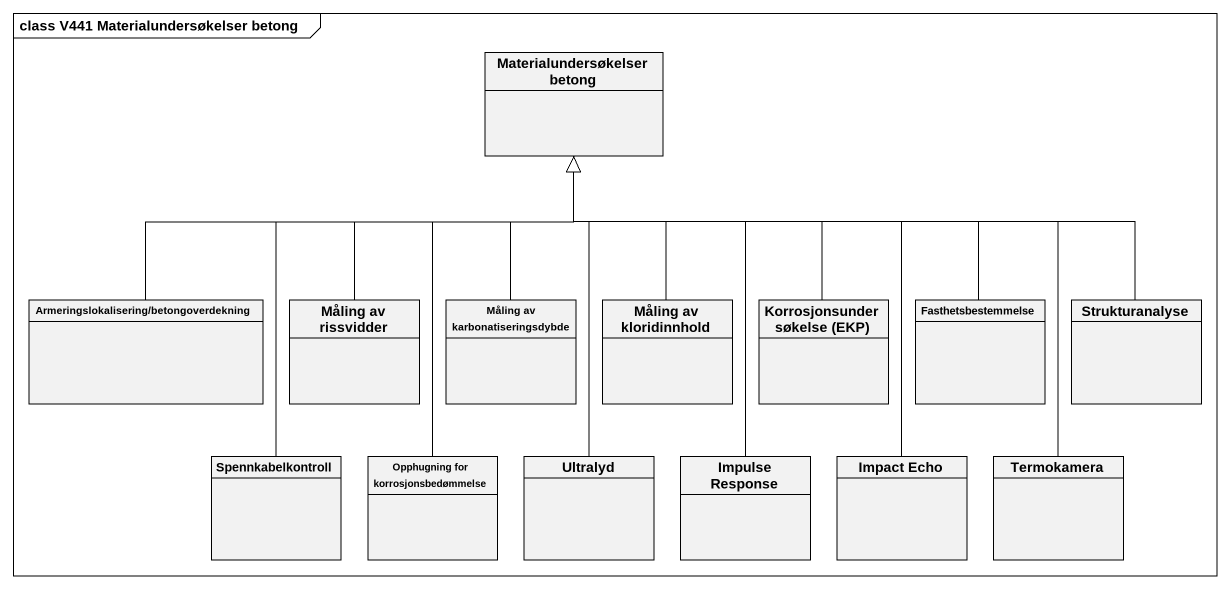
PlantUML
@startuml
mainframe class V441 Materialundersøkelser betong
hide circle
hide empty members
class "Materialundersøkelser betong" as Materialundersøkelser_betong
class "Armeringslokalisering/betongoverdekning" as Armeringslokalisering
class "Måling av rissvidder" as Måling_av_rissvidder
class "Måling av karbonatiseringsdybde" as Måling_av
class "Måling av kloridinnhold" as Måling_av_kloridinnhold
class "Korrosjonsundersøkelse (EKP)" as Korrosjonsundersøkelse_EKP
class Fasthetsbestemmelse
class Strukturanalyse
class Spennkabelkontroll
class "Opphugning for korrosjonsbedømmelse" as Opphugning_for
class Ultralyd
class "Impulse Response" as Impulse_Response
class "Impact Echo" as Impact_Echo
class Termokamera
Armeringslokalisering -right-|> Materialundersøkelser_betong
Måling_av_rissvidder -up-|> Materialundersøkelser_betong
Måling_av -up-|> Materialundersøkelser_betong
Måling_av_kloridinnhold -up-|> Materialundersøkelser_betong
Korrosjonsundersøkelse_EKP -up-|> Materialundersøkelser_betong
Fasthetsbestemmelse -up-|> Materialundersøkelser_betong
Strukturanalyse -left-|> Materialundersøkelser_betong
Spennkabelkontroll -up-|> Materialundersøkelser_betong
Opphugning_for -up-|> Materialundersøkelser_betong
Ultralyd -up-|> Materialundersøkelser_betong
Impulse_Response -up-|> Materialundersøkelser_betong
Impact_Echo -up-|> Materialundersøkelser_betong
Termokamera -up-|> Materialundersøkelser_betong
@enduml
